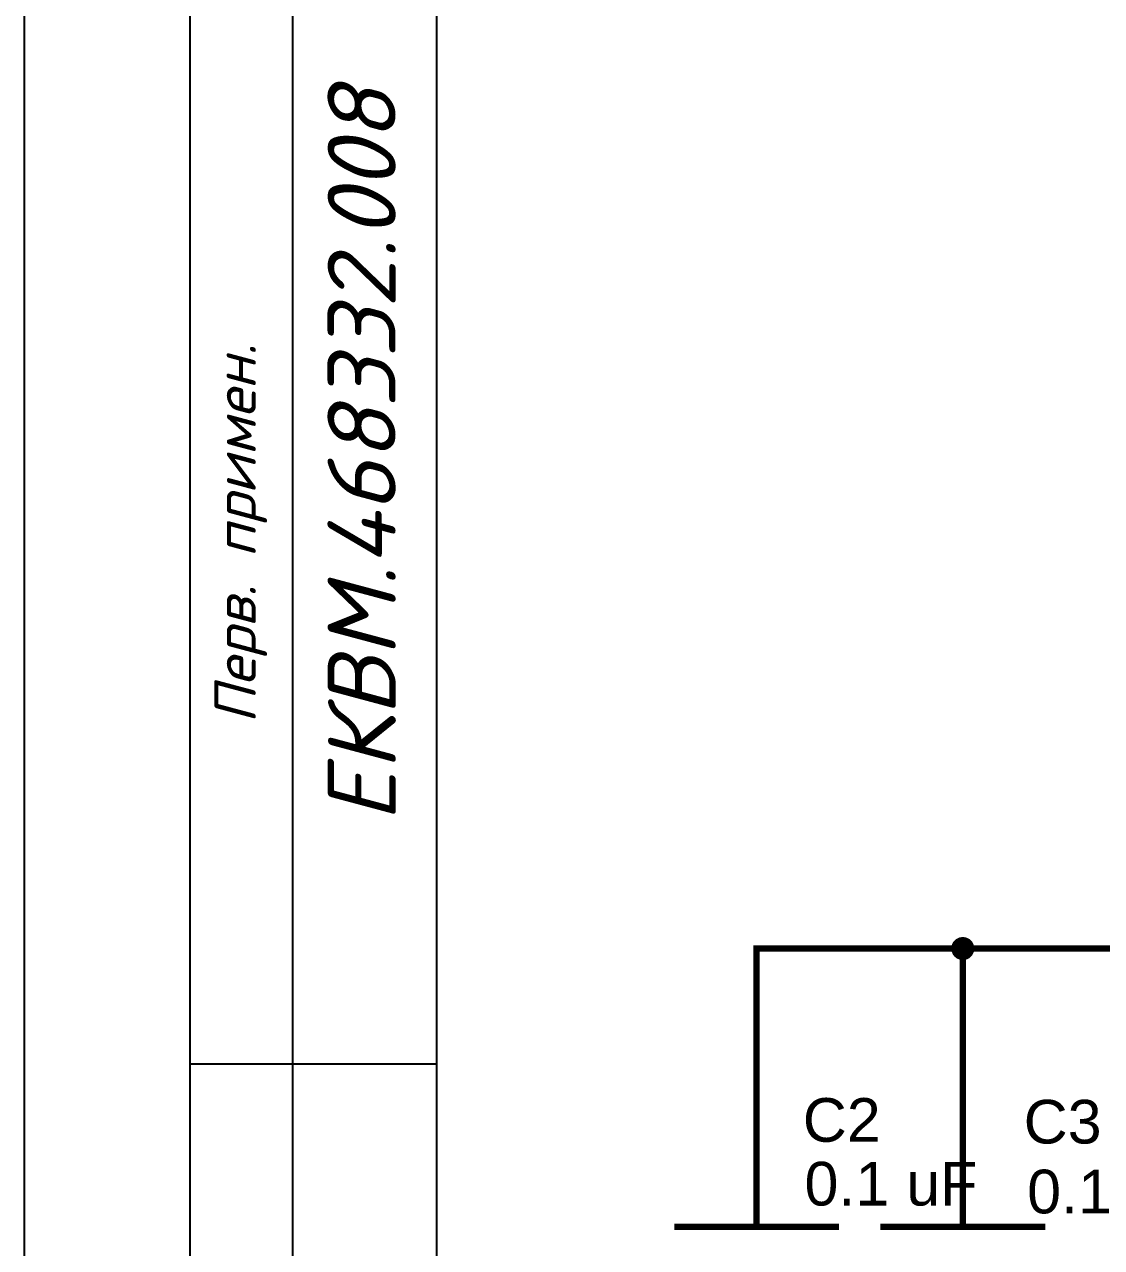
# Model space of a CAD drawing. Header units: millimetres. Extents: x 0 to 594, y 0 to 420.
# Drawn here: x 0 to 52.2, y 223.1 to 282.4 of the extents above; entities that cross this region are included whole.
import ezdxf
from ezdxf.enums import TextEntityAlignment as Align

# ---------------------------------------------------------------- set-up
doc = ezdxf.new("R2010")
doc.units = ezdxf.units.MM
for name, color, linetype in [('FORMATKA', 12, 'Continuous'), ('Sheet', 255, 'Continuous'), ('вспомогат', 4, 'Continuous')]:
    doc.layers.add(name, color=color, linetype=linetype)
doc.styles.get("Standard").update_dxf_attribs({"font": 'arial.ttf'})
doc.styles.add('TXT', font='simplex.shx', dxfattribs={"oblique": 15, "height": 2})

# ---------------------------------------------------------------- blocks, each defined once
blk = doc.blocks.new('fA2')
at = {"layer": 'FORMATKA', "color": 7}
for p, q in [((8.017, 292), (8.017, 172)), ((13.017, 172), (13.017, 292)), ((8.017, 232), (20.017, 232))]:
    blk.add_line(p, q, dxfattribs=at)
blk.add_lwpolyline([(0, 0), (0, 420), (594, 420), (594, 0)], close=True, dxfattribs=at)
blk.add_lwpolyline([(20, 5), (20, 415), (589, 415), (589, 5), (20, 5)], dxfattribs=at)
at = {"layer": 'FORMATKA', "color": 7, "style": 'TXT', "oblique": 15}
blk.add_text('Перв. примен.', height=2, rotation=90, dxfattribs=at).set_placement((11.218, 248.489))
for tag, height, rotation, p in [('ОБОЗНАЧЕНИЕ', 3.8, 180, (55.5, 409.5)), ('ПЕРВ.ПРИМЕНЕНИЕ', 3.3, 90, (18, 261.5))]:
    blk.add_attdef(tag, text='', height=height, rotation=rotation, dxfattribs=at).set_placement(p, align=Align.CENTER)
for tag, height, p in [('ОБОЗНАЧЕНИЕ', 5, (528, 49)), ('НАИМЕНОВАНИЕ1', 3, (504.5, 37)), ('МАСШТАБ', 5, (579, 30)), ('НАИМЕНОВАНИЕ2', 4, (504.5, 29)), ('НАИМЕНОВАНИЕ3', 2.5, (504.5, 21.5)), ('МАТЕРИАЛ1', 2.5, (504.5, 14)), ('МАТЕРИАЛ2', 2.5, (504.5, 8.5))]:
    blk.add_attdef(tag, text='', height=height, dxfattribs=at).set_placement(p, align=Align.CENTER)
for tag, p, height in [('РАЗРАБОТАЛ', (422.5, 31.5), 2), ('ПРОВЕРИЛ', (422.5, 26.5), 2), ('Т.КОНТР', (422.5, 21.5), 2), ('ЛИСТ', (552.5, 21), 2.5), ('ЛИСТОВ', (575.5, 21), 2.5), ('Н.КОНТР', (422.5, 11.5), 2), ('УТВЕРДИЛ', (422.5, 6.5), 2)]:
    blk.add_attdef(tag, p, '', height=height, dxfattribs=at)

msp = doc.modelspace()

# ---------------------------------------------------------------- linework, layer by layer
at = {"layer": 'Sheet', "color": 0}
for points, const_width in [([(44.988, 237.591), (44.988, 237.623), (44.988, 237.644), (44.999, 237.666), (44.999, 237.697), (45.009, 237.718), (45.009, 237.74), (45.02, 237.771), (45.03, 237.793), (45.041, 237.814), (45.052, 237.835), (45.062, 237.856), (45.073, 237.877), (45.094, 237.898), (45.105, 237.92), (45.126, 237.93), (45.136, 237.951), (45.157, 237.972), (45.179, 237.983), (45.189, 238.004), (45.21, 238.015), (45.232, 238.025), (45.253, 238.036), (45.274, 238.047), (45.306, 238.057), (45.327, 238.068), (45.348, 238.078), (45.369, 238.089), (45.39, 238.089), (45.422, 238.089), (45.443, 238.099), (45.475, 238.099), (45.496, 238.099)], 0.0991), ([(44.988, 237.591), (44.988, 237.623), (44.988, 237.644), (44.999, 237.666), (44.999, 237.697), (45.009, 237.718), (45.009, 237.74), (45.02, 237.771), (45.03, 237.793), (45.041, 237.814), (45.052, 237.835), (45.062, 237.856), (45.073, 237.877), (45.094, 237.898), (45.105, 237.92), (45.126, 237.93), (45.136, 237.951), (45.157, 237.972), (45.179, 237.983), (45.189, 238.004), (45.21, 238.015), (45.232, 238.025), (45.253, 238.036), (45.274, 238.047), (45.306, 238.057), (45.327, 238.068), (45.348, 238.078), (45.369, 238.089), (45.39, 238.089), (45.422, 238.089), (45.443, 238.099), (45.475, 238.099), (45.496, 238.099)], 0.0991), ([(44.988, 237.591), (44.988, 237.623), (44.988, 237.644), (44.999, 237.666), (44.999, 237.697), (45.009, 237.718), (45.009, 237.74), (45.02, 237.771), (45.03, 237.793), (45.041, 237.814), (45.052, 237.835), (45.062, 237.856), (45.073, 237.877), (45.094, 237.898), (45.105, 237.92), (45.126, 237.93), (45.136, 237.951), (45.157, 237.972), (45.179, 237.983), (45.189, 238.004), (45.21, 238.015), (45.232, 238.025), (45.253, 238.036), (45.274, 238.047), (45.306, 238.057), (45.327, 238.068), (45.348, 238.078), (45.369, 238.089), (45.39, 238.089), (45.422, 238.089), (45.443, 238.099), (45.475, 238.099), (45.496, 238.099)], 0.0991), ([(44.988, 237.591), (44.988, 237.623), (44.988, 237.644), (44.999, 237.666), (44.999, 237.697), (45.009, 237.718), (45.009, 237.74), (45.02, 237.771), (45.03, 237.793), (45.041, 237.814), (45.052, 237.835), (45.062, 237.856), (45.073, 237.877), (45.094, 237.898), (45.105, 237.92), (45.126, 237.93), (45.136, 237.951), (45.157, 237.972), (45.179, 237.983), (45.189, 238.004), (45.21, 238.015), (45.232, 238.025), (45.253, 238.036), (45.274, 238.047), (45.306, 238.057), (45.327, 238.068), (45.348, 238.078), (45.369, 238.089), (45.39, 238.089), (45.422, 238.089), (45.443, 238.099), (45.475, 238.099), (45.496, 238.099)], 0.0991), ([(44.988, 237.591), (44.988, 237.623), (44.988, 237.644), (44.999, 237.666), (44.999, 237.697), (45.009, 237.718), (45.009, 237.74), (45.02, 237.771), (45.03, 237.793), (45.041, 237.814), (45.052, 237.835), (45.062, 237.856), (45.073, 237.877), (45.094, 237.898), (45.105, 237.92), (45.126, 237.93), (45.136, 237.951), (45.157, 237.972), (45.179, 237.983), (45.189, 238.004), (45.21, 238.015), (45.232, 238.025), (45.253, 238.036), (45.274, 238.047), (45.306, 238.057), (45.327, 238.068), (45.348, 238.078), (45.369, 238.089), (45.39, 238.089), (45.422, 238.089), (45.443, 238.099), (45.475, 238.099), (45.496, 238.099)], 0.0991), ([(44.988, 237.591), (44.988, 237.623), (44.988, 237.644), (44.999, 237.666), (44.999, 237.697), (45.009, 237.718), (45.009, 237.74), (45.02, 237.771), (45.03, 237.793), (45.041, 237.814), (45.052, 237.835), (45.062, 237.856), (45.073, 237.877), (45.094, 237.898), (45.105, 237.92), (45.126, 237.93), (45.136, 237.951), (45.157, 237.972), (45.179, 237.983), (45.189, 238.004), (45.21, 238.015), (45.232, 238.025), (45.253, 238.036), (45.274, 238.047), (45.306, 238.057), (45.327, 238.068), (45.348, 238.078), (45.369, 238.089), (45.39, 238.089), (45.422, 238.089), (45.443, 238.099), (45.475, 238.099), (45.496, 238.099)], 0.0991), ([(44.988, 237.591), (44.988, 237.623), (44.988, 237.644), (44.999, 237.666), (44.999, 237.697), (45.009, 237.718), (45.009, 237.74), (45.02, 237.771), (45.03, 237.793), (45.041, 237.814), (45.052, 237.835), (45.062, 237.856), (45.073, 237.877), (45.094, 237.898), (45.105, 237.92), (45.126, 237.93), (45.136, 237.951), (45.157, 237.972), (45.179, 237.983), (45.189, 238.004), (45.21, 238.015), (45.232, 238.025), (45.253, 238.036), (45.274, 238.047), (45.306, 238.057), (45.327, 238.068), (45.348, 238.078), (45.369, 238.089), (45.39, 238.089), (45.422, 238.089), (45.443, 238.099), (45.475, 238.099), (45.496, 238.099)], 0.0991), ([(44.988, 237.591), (44.988, 237.623), (44.988, 237.644), (44.999, 237.666), (44.999, 237.697), (45.009, 237.718), (45.009, 237.74), (45.02, 237.771), (45.03, 237.793), (45.041, 237.814), (45.052, 237.835), (45.062, 237.856), (45.073, 237.877), (45.094, 237.898), (45.105, 237.92), (45.126, 237.93), (45.136, 237.951), (45.157, 237.972), (45.179, 237.983), (45.189, 238.004), (45.21, 238.015), (45.232, 238.025), (45.253, 238.036), (45.274, 238.047), (45.306, 238.057), (45.327, 238.068), (45.348, 238.078), (45.369, 238.089), (45.39, 238.089), (45.422, 238.089), (45.443, 238.099), (45.475, 238.099), (45.496, 238.099)], 0.0991), ([(45.496, 238.099), (45.496, 238.099)], 0.0991), ([(45.496, 238.099), (45.528, 238.099), (45.549, 238.099), (45.57, 238.089), (45.602, 238.089), (45.623, 238.089), (45.644, 238.078), (45.676, 238.068), (45.697, 238.057), (45.718, 238.047), (45.74, 238.036), (45.761, 238.025), (45.782, 238.015), (45.803, 238.004), (45.824, 237.983), (45.835, 237.972), (45.856, 237.951), (45.877, 237.93), (45.888, 237.92), (45.909, 237.898), (45.919, 237.877), (45.93, 237.856), (45.941, 237.835), (45.951, 237.814), (45.962, 237.793), (45.972, 237.771), (45.983, 237.74), (45.994, 237.718), (45.994, 237.697), (45.994, 237.666), (46.004, 237.644), (46.004, 237.623), (46.004, 237.591)], 0.0991), ([(45.496, 238.099), (45.496, 238.099)], 0.0991), ([(45.496, 238.099), (45.528, 238.099), (45.549, 238.099), (45.57, 238.089), (45.602, 238.089), (45.623, 238.089), (45.644, 238.078), (45.676, 238.068), (45.697, 238.057), (45.718, 238.047), (45.74, 238.036), (45.761, 238.025), (45.782, 238.015), (45.803, 238.004), (45.824, 237.983), (45.835, 237.972), (45.856, 237.951), (45.877, 237.93), (45.888, 237.92), (45.909, 237.898), (45.919, 237.877), (45.93, 237.856), (45.941, 237.835), (45.951, 237.814), (45.962, 237.793), (45.972, 237.771), (45.983, 237.74), (45.994, 237.718), (45.994, 237.697), (45.994, 237.666), (46.004, 237.644), (46.004, 237.623), (46.004, 237.591)], 0.0991), ([(45.496, 238.099), (45.496, 238.099)], 0.0991), ([(45.496, 238.099), (45.528, 238.099), (45.549, 238.099), (45.57, 238.089), (45.602, 238.089), (45.623, 238.089), (45.644, 238.078), (45.676, 238.068), (45.697, 238.057), (45.718, 238.047), (45.74, 238.036), (45.761, 238.025), (45.782, 238.015), (45.803, 238.004), (45.824, 237.983), (45.835, 237.972), (45.856, 237.951), (45.877, 237.93), (45.888, 237.92), (45.909, 237.898), (45.919, 237.877), (45.93, 237.856), (45.941, 237.835), (45.951, 237.814), (45.962, 237.793), (45.972, 237.771), (45.983, 237.74), (45.994, 237.718), (45.994, 237.697), (45.994, 237.666), (46.004, 237.644), (46.004, 237.623), (46.004, 237.591)], 0.0991), ([(45.496, 238.099), (45.496, 238.099)], 0.0991), ([(45.496, 238.099), (45.528, 238.099), (45.549, 238.099), (45.57, 238.089), (45.602, 238.089), (45.623, 238.089), (45.644, 238.078), (45.676, 238.068), (45.697, 238.057), (45.718, 238.047), (45.74, 238.036), (45.761, 238.025), (45.782, 238.015), (45.803, 238.004), (45.824, 237.983), (45.835, 237.972), (45.856, 237.951), (45.877, 237.93), (45.888, 237.92), (45.909, 237.898), (45.919, 237.877), (45.93, 237.856), (45.941, 237.835), (45.951, 237.814), (45.962, 237.793), (45.972, 237.771), (45.983, 237.74), (45.994, 237.718), (45.994, 237.697), (45.994, 237.666), (46.004, 237.644), (46.004, 237.623), (46.004, 237.591)], 0.0991), ([(45.496, 238.099), (45.496, 238.099)], 0.0991), ([(45.496, 238.099), (45.528, 238.099), (45.549, 238.099), (45.57, 238.089), (45.602, 238.089), (45.623, 238.089), (45.644, 238.078), (45.676, 238.068), (45.697, 238.057), (45.718, 238.047), (45.74, 238.036), (45.761, 238.025), (45.782, 238.015), (45.803, 238.004), (45.824, 237.983), (45.835, 237.972), (45.856, 237.951), (45.877, 237.93), (45.888, 237.92), (45.909, 237.898), (45.919, 237.877), (45.93, 237.856), (45.941, 237.835), (45.951, 237.814), (45.962, 237.793), (45.972, 237.771), (45.983, 237.74), (45.994, 237.718), (45.994, 237.697), (45.994, 237.666), (46.004, 237.644), (46.004, 237.623), (46.004, 237.591)], 0.0991), ([(45.496, 238.099), (45.496, 238.099)], 0.0991), ([(45.496, 238.099), (45.528, 238.099), (45.549, 238.099), (45.57, 238.089), (45.602, 238.089), (45.623, 238.089), (45.644, 238.078), (45.676, 238.068), (45.697, 238.057), (45.718, 238.047), (45.74, 238.036), (45.761, 238.025), (45.782, 238.015), (45.803, 238.004), (45.824, 237.983), (45.835, 237.972), (45.856, 237.951), (45.877, 237.93), (45.888, 237.92), (45.909, 237.898), (45.919, 237.877), (45.93, 237.856), (45.941, 237.835), (45.951, 237.814), (45.962, 237.793), (45.972, 237.771), (45.983, 237.74), (45.994, 237.718), (45.994, 237.697), (45.994, 237.666), (46.004, 237.644), (46.004, 237.623), (46.004, 237.591)], 0.0991), ([(45.496, 238.099), (45.496, 238.099)], 0.0991), ([(45.496, 238.099), (45.528, 238.099), (45.549, 238.099), (45.57, 238.089), (45.602, 238.089), (45.623, 238.089), (45.644, 238.078), (45.676, 238.068), (45.697, 238.057), (45.718, 238.047), (45.74, 238.036), (45.761, 238.025), (45.782, 238.015), (45.803, 238.004), (45.824, 237.983), (45.835, 237.972), (45.856, 237.951), (45.877, 237.93), (45.888, 237.92), (45.909, 237.898), (45.919, 237.877), (45.93, 237.856), (45.941, 237.835), (45.951, 237.814), (45.962, 237.793), (45.972, 237.771), (45.983, 237.74), (45.994, 237.718), (45.994, 237.697), (45.994, 237.666), (46.004, 237.644), (46.004, 237.623), (46.004, 237.591)], 0.0991), ([(45.496, 238.099), (45.496, 238.099)], 0.0991), ([(45.496, 238.099), (45.528, 238.099), (45.549, 238.099), (45.57, 238.089), (45.602, 238.089), (45.623, 238.089), (45.644, 238.078), (45.676, 238.068), (45.697, 238.057), (45.718, 238.047), (45.74, 238.036), (45.761, 238.025), (45.782, 238.015), (45.803, 238.004), (45.824, 237.983), (45.835, 237.972), (45.856, 237.951), (45.877, 237.93), (45.888, 237.92), (45.909, 237.898), (45.919, 237.877), (45.93, 237.856), (45.941, 237.835), (45.951, 237.814), (45.962, 237.793), (45.972, 237.771), (45.983, 237.74), (45.994, 237.718), (45.994, 237.697), (45.994, 237.666), (46.004, 237.644), (46.004, 237.623), (46.004, 237.591)], 0.0991), ([(35.495, 230.596), (35.495, 237.591), (45.496, 237.591), (56.502, 237.591), (67.498, 237.591), (78.494, 237.591), (89.5, 237.591), (100.496, 237.591), (100.496, 230.596)], 0.3), ([(45.496, 237.083), (45.475, 237.083), (45.443, 237.083), (45.422, 237.094), (45.39, 237.094), (45.369, 237.105), (45.348, 237.105), (45.327, 237.115), (45.306, 237.126), (45.274, 237.136), (45.253, 237.147), (45.232, 237.158), (45.21, 237.168), (45.189, 237.189), (45.179, 237.2), (45.157, 237.221), (45.136, 237.232), (45.126, 237.253), (45.105, 237.274), (45.094, 237.285), (45.073, 237.306), (45.062, 237.327), (45.052, 237.348), (45.041, 237.369), (45.03, 237.401), (45.02, 237.422), (45.009, 237.443), (45.009, 237.464), (44.999, 237.486), (44.999, 237.517), (44.988, 237.539), (44.988, 237.57), (44.988, 237.591)], 0.0991), ([(44.988, 237.591), (44.988, 237.591)], 0.0991), ([(45.496, 237.083), (45.475, 237.083), (45.443, 237.083), (45.422, 237.094), (45.39, 237.094), (45.369, 237.105), (45.348, 237.105), (45.327, 237.115), (45.306, 237.126), (45.274, 237.136), (45.253, 237.147), (45.232, 237.158), (45.21, 237.168), (45.189, 237.189), (45.179, 237.2), (45.157, 237.221), (45.136, 237.232), (45.126, 237.253), (45.105, 237.274), (45.094, 237.285), (45.073, 237.306), (45.062, 237.327), (45.052, 237.348), (45.041, 237.369), (45.03, 237.401), (45.02, 237.422), (45.009, 237.443), (45.009, 237.464), (44.999, 237.486), (44.999, 237.517), (44.988, 237.539), (44.988, 237.57), (44.988, 237.591)], 0.0991), ([(44.988, 237.591), (44.988, 237.591)], 0.0991), ([(45.496, 237.083), (45.475, 237.083), (45.443, 237.083), (45.422, 237.094), (45.39, 237.094), (45.369, 237.105), (45.348, 237.105), (45.327, 237.115), (45.306, 237.126), (45.274, 237.136), (45.253, 237.147), (45.232, 237.158), (45.21, 237.168), (45.189, 237.189), (45.179, 237.2), (45.157, 237.221), (45.136, 237.232), (45.126, 237.253), (45.105, 237.274), (45.094, 237.285), (45.073, 237.306), (45.062, 237.327), (45.052, 237.348), (45.041, 237.369), (45.03, 237.401), (45.02, 237.422), (45.009, 237.443), (45.009, 237.464), (44.999, 237.486), (44.999, 237.517), (44.988, 237.539), (44.988, 237.57), (44.988, 237.591)], 0.0991), ([(44.988, 237.591), (44.988, 237.591)], 0.0991), ([(45.496, 237.083), (45.475, 237.083), (45.443, 237.083), (45.422, 237.094), (45.39, 237.094), (45.369, 237.105), (45.348, 237.105), (45.327, 237.115), (45.306, 237.126), (45.274, 237.136), (45.253, 237.147), (45.232, 237.158), (45.21, 237.168), (45.189, 237.189), (45.179, 237.2), (45.157, 237.221), (45.136, 237.232), (45.126, 237.253), (45.105, 237.274), (45.094, 237.285), (45.073, 237.306), (45.062, 237.327), (45.052, 237.348), (45.041, 237.369), (45.03, 237.401), (45.02, 237.422), (45.009, 237.443), (45.009, 237.464), (44.999, 237.486), (44.999, 237.517), (44.988, 237.539), (44.988, 237.57), (44.988, 237.591)], 0.0991), ([(44.988, 237.591), (44.988, 237.591)], 0.0991), ([(45.496, 237.083), (45.475, 237.083), (45.443, 237.083), (45.422, 237.094), (45.39, 237.094), (45.369, 237.105), (45.348, 237.105), (45.327, 237.115), (45.306, 237.126), (45.274, 237.136), (45.253, 237.147), (45.232, 237.158), (45.21, 237.168), (45.189, 237.189), (45.179, 237.2), (45.157, 237.221), (45.136, 237.232), (45.126, 237.253), (45.105, 237.274), (45.094, 237.285), (45.073, 237.306), (45.062, 237.327), (45.052, 237.348), (45.041, 237.369), (45.03, 237.401), (45.02, 237.422), (45.009, 237.443), (45.009, 237.464), (44.999, 237.486), (44.999, 237.517), (44.988, 237.539), (44.988, 237.57), (44.988, 237.591)], 0.0991), ([(44.988, 237.591), (44.988, 237.591)], 0.0991), ([(45.496, 237.083), (45.475, 237.083), (45.443, 237.083), (45.422, 237.094), (45.39, 237.094), (45.369, 237.105), (45.348, 237.105), (45.327, 237.115), (45.306, 237.126), (45.274, 237.136), (45.253, 237.147), (45.232, 237.158), (45.21, 237.168), (45.189, 237.189), (45.179, 237.2), (45.157, 237.221), (45.136, 237.232), (45.126, 237.253), (45.105, 237.274), (45.094, 237.285), (45.073, 237.306), (45.062, 237.327), (45.052, 237.348), (45.041, 237.369), (45.03, 237.401), (45.02, 237.422), (45.009, 237.443), (45.009, 237.464), (44.999, 237.486), (44.999, 237.517), (44.988, 237.539), (44.988, 237.57), (44.988, 237.591)], 0.0991), ([(44.988, 237.591), (44.988, 237.591)], 0.0991), ([(45.496, 237.083), (45.475, 237.083), (45.443, 237.083), (45.422, 237.094), (45.39, 237.094), (45.369, 237.105), (45.348, 237.105), (45.327, 237.115), (45.306, 237.126), (45.274, 237.136), (45.253, 237.147), (45.232, 237.158), (45.21, 237.168), (45.189, 237.189), (45.179, 237.2), (45.157, 237.221), (45.136, 237.232), (45.126, 237.253), (45.105, 237.274), (45.094, 237.285), (45.073, 237.306), (45.062, 237.327), (45.052, 237.348), (45.041, 237.369), (45.03, 237.401), (45.02, 237.422), (45.009, 237.443), (45.009, 237.464), (44.999, 237.486), (44.999, 237.517), (44.988, 237.539), (44.988, 237.57), (44.988, 237.591)], 0.0991), ([(44.988, 237.591), (44.988, 237.591)], 0.0991), ([(45.496, 237.083), (45.475, 237.083), (45.443, 237.083), (45.422, 237.094), (45.39, 237.094), (45.369, 237.105), (45.348, 237.105), (45.327, 237.115), (45.306, 237.126), (45.274, 237.136), (45.253, 237.147), (45.232, 237.158), (45.21, 237.168), (45.189, 237.189), (45.179, 237.2), (45.157, 237.221), (45.136, 237.232), (45.126, 237.253), (45.105, 237.274), (45.094, 237.285), (45.073, 237.306), (45.062, 237.327), (45.052, 237.348), (45.041, 237.369), (45.03, 237.401), (45.02, 237.422), (45.009, 237.443), (45.009, 237.464), (44.999, 237.486), (44.999, 237.517), (44.988, 237.539), (44.988, 237.57), (44.988, 237.591)], 0.0991), ([(44.988, 237.591), (44.988, 237.591)], 0.0991), ([(45.496, 230.596), (45.496, 237.591)], 0.3), ([(46.004, 237.591), (46.004, 237.57), (46.004, 237.539), (45.994, 237.517), (45.994, 237.486), (45.994, 237.464), (45.983, 237.443), (45.972, 237.422), (45.962, 237.401), (45.951, 237.369), (45.941, 237.348), (45.93, 237.327), (45.919, 237.306), (45.909, 237.285), (45.888, 237.274), (45.877, 237.253), (45.856, 237.232), (45.835, 237.221), (45.824, 237.2), (45.803, 237.189), (45.782, 237.168), (45.761, 237.158), (45.74, 237.147), (45.718, 237.136), (45.697, 237.126), (45.676, 237.115), (45.644, 237.105), (45.623, 237.105), (45.602, 237.094), (45.57, 237.094), (45.549, 237.083), (45.528, 237.083), (45.496, 237.083)], 0.0991), ([(46.004, 237.591), (46.004, 237.57), (46.004, 237.539), (45.994, 237.517), (45.994, 237.486), (45.994, 237.464), (45.983, 237.443), (45.972, 237.422), (45.962, 237.401), (45.951, 237.369), (45.941, 237.348), (45.93, 237.327), (45.919, 237.306), (45.909, 237.285), (45.888, 237.274), (45.877, 237.253), (45.856, 237.232), (45.835, 237.221), (45.824, 237.2), (45.803, 237.189), (45.782, 237.168), (45.761, 237.158), (45.74, 237.147), (45.718, 237.136), (45.697, 237.126), (45.676, 237.115), (45.644, 237.105), (45.623, 237.105), (45.602, 237.094), (45.57, 237.094), (45.549, 237.083), (45.528, 237.083), (45.496, 237.083)], 0.0991), ([(46.004, 237.591), (46.004, 237.57), (46.004, 237.539), (45.994, 237.517), (45.994, 237.486), (45.994, 237.464), (45.983, 237.443), (45.972, 237.422), (45.962, 237.401), (45.951, 237.369), (45.941, 237.348), (45.93, 237.327), (45.919, 237.306), (45.909, 237.285), (45.888, 237.274), (45.877, 237.253), (45.856, 237.232), (45.835, 237.221), (45.824, 237.2), (45.803, 237.189), (45.782, 237.168), (45.761, 237.158), (45.74, 237.147), (45.718, 237.136), (45.697, 237.126), (45.676, 237.115), (45.644, 237.105), (45.623, 237.105), (45.602, 237.094), (45.57, 237.094), (45.549, 237.083), (45.528, 237.083), (45.496, 237.083)], 0.0991), ([(46.004, 237.591), (46.004, 237.57), (46.004, 237.539), (45.994, 237.517), (45.994, 237.486), (45.994, 237.464), (45.983, 237.443), (45.972, 237.422), (45.962, 237.401), (45.951, 237.369), (45.941, 237.348), (45.93, 237.327), (45.919, 237.306), (45.909, 237.285), (45.888, 237.274), (45.877, 237.253), (45.856, 237.232), (45.835, 237.221), (45.824, 237.2), (45.803, 237.189), (45.782, 237.168), (45.761, 237.158), (45.74, 237.147), (45.718, 237.136), (45.697, 237.126), (45.676, 237.115), (45.644, 237.105), (45.623, 237.105), (45.602, 237.094), (45.57, 237.094), (45.549, 237.083), (45.528, 237.083), (45.496, 237.083)], 0.0991), ([(46.004, 237.591), (46.004, 237.57), (46.004, 237.539), (45.994, 237.517), (45.994, 237.486), (45.994, 237.464), (45.983, 237.443), (45.972, 237.422), (45.962, 237.401), (45.951, 237.369), (45.941, 237.348), (45.93, 237.327), (45.919, 237.306), (45.909, 237.285), (45.888, 237.274), (45.877, 237.253), (45.856, 237.232), (45.835, 237.221), (45.824, 237.2), (45.803, 237.189), (45.782, 237.168), (45.761, 237.158), (45.74, 237.147), (45.718, 237.136), (45.697, 237.126), (45.676, 237.115), (45.644, 237.105), (45.623, 237.105), (45.602, 237.094), (45.57, 237.094), (45.549, 237.083), (45.528, 237.083), (45.496, 237.083)], 0.0991), ([(46.004, 237.591), (46.004, 237.57), (46.004, 237.539), (45.994, 237.517), (45.994, 237.486), (45.994, 237.464), (45.983, 237.443), (45.972, 237.422), (45.962, 237.401), (45.951, 237.369), (45.941, 237.348), (45.93, 237.327), (45.919, 237.306), (45.909, 237.285), (45.888, 237.274), (45.877, 237.253), (45.856, 237.232), (45.835, 237.221), (45.824, 237.2), (45.803, 237.189), (45.782, 237.168), (45.761, 237.158), (45.74, 237.147), (45.718, 237.136), (45.697, 237.126), (45.676, 237.115), (45.644, 237.105), (45.623, 237.105), (45.602, 237.094), (45.57, 237.094), (45.549, 237.083), (45.528, 237.083), (45.496, 237.083)], 0.0991), ([(46.004, 237.591), (46.004, 237.57), (46.004, 237.539), (45.994, 237.517), (45.994, 237.486), (45.994, 237.464), (45.983, 237.443), (45.972, 237.422), (45.962, 237.401), (45.951, 237.369), (45.941, 237.348), (45.93, 237.327), (45.919, 237.306), (45.909, 237.285), (45.888, 237.274), (45.877, 237.253), (45.856, 237.232), (45.835, 237.221), (45.824, 237.2), (45.803, 237.189), (45.782, 237.168), (45.761, 237.158), (45.74, 237.147), (45.718, 237.136), (45.697, 237.126), (45.676, 237.115), (45.644, 237.105), (45.623, 237.105), (45.602, 237.094), (45.57, 237.094), (45.549, 237.083), (45.528, 237.083), (45.496, 237.083)], 0.0991), ([(46.004, 237.591), (46.004, 237.57), (46.004, 237.539), (45.994, 237.517), (45.994, 237.486), (45.994, 237.464), (45.983, 237.443), (45.972, 237.422), (45.962, 237.401), (45.951, 237.369), (45.941, 237.348), (45.93, 237.327), (45.919, 237.306), (45.909, 237.285), (45.888, 237.274), (45.877, 237.253), (45.856, 237.232), (45.835, 237.221), (45.824, 237.2), (45.803, 237.189), (45.782, 237.168), (45.761, 237.158), (45.74, 237.147), (45.718, 237.136), (45.697, 237.126), (45.676, 237.115), (45.644, 237.105), (45.623, 237.105), (45.602, 237.094), (45.57, 237.094), (45.549, 237.083), (45.528, 237.083), (45.496, 237.083)], 0.0991), ([(46.004, 237.591), (46.004, 237.591), (46.004, 237.591), (46.004, 237.591), (46.004, 237.591), (46.004, 237.591), (46.004, 237.591), (46.004, 237.591), (46.004, 237.591), (46.004, 237.591), (46.004, 237.591), (46.004, 237.591), (46.004, 237.591), (46.004, 237.591), (46.004, 237.591), (46.004, 237.591), (46.004, 237.591), (46.004, 237.591), (46.004, 237.591), (46.004, 237.591), (46.004, 237.591), (46.004, 237.591), (46.004, 237.591), (46.004, 237.591), (46.004, 237.591), (46.004, 237.591), (46.004, 237.591), (46.004, 237.591), (46.004, 237.591), (46.004, 237.591), (46.004, 237.591), (46.004, 237.591), (46.004, 237.591)], 0.0991), ([(46.004, 237.591), (46.004, 237.591)], 0.0991), ([(46.004, 237.591), (46.004, 237.591), (46.004, 237.591), (46.004, 237.591), (46.004, 237.591), (46.004, 237.591), (46.004, 237.591), (46.004, 237.591), (46.004, 237.591), (46.004, 237.591), (46.004, 237.591), (46.004, 237.591), (46.004, 237.591), (46.004, 237.591), (46.004, 237.591), (46.004, 237.591), (46.004, 237.591), (46.004, 237.591), (46.004, 237.591), (46.004, 237.591), (46.004, 237.591), (46.004, 237.591), (46.004, 237.591), (46.004, 237.591), (46.004, 237.591), (46.004, 237.591), (46.004, 237.591), (46.004, 237.591), (46.004, 237.591), (46.004, 237.591), (46.004, 237.591), (46.004, 237.591), (46.004, 237.591)], 0.0991), ([(46.004, 237.591), (46.004, 237.591)], 0.0991), ([(46.004, 237.591), (46.004, 237.591), (46.004, 237.591), (46.004, 237.591), (46.004, 237.591), (46.004, 237.591), (46.004, 237.591), (46.004, 237.591), (46.004, 237.591), (46.004, 237.591), (46.004, 237.591), (46.004, 237.591), (46.004, 237.591), (46.004, 237.591), (46.004, 237.591), (46.004, 237.591), (46.004, 237.591), (46.004, 237.591), (46.004, 237.591), (46.004, 237.591), (46.004, 237.591), (46.004, 237.591), (46.004, 237.591), (46.004, 237.591), (46.004, 237.591), (46.004, 237.591), (46.004, 237.591), (46.004, 237.591), (46.004, 237.591), (46.004, 237.591), (46.004, 237.591), (46.004, 237.591), (46.004, 237.591)], 0.0991), ([(46.004, 237.591), (46.004, 237.591)], 0.0991), ([(46.004, 237.591), (46.004, 237.591), (46.004, 237.591), (46.004, 237.591), (46.004, 237.591), (46.004, 237.591), (46.004, 237.591), (46.004, 237.591), (46.004, 237.591), (46.004, 237.591), (46.004, 237.591), (46.004, 237.591), (46.004, 237.591), (46.004, 237.591), (46.004, 237.591), (46.004, 237.591), (46.004, 237.591), (46.004, 237.591), (46.004, 237.591), (46.004, 237.591), (46.004, 237.591), (46.004, 237.591), (46.004, 237.591), (46.004, 237.591), (46.004, 237.591), (46.004, 237.591), (46.004, 237.591), (46.004, 237.591), (46.004, 237.591), (46.004, 237.591), (46.004, 237.591), (46.004, 237.591), (46.004, 237.591)], 0.0991), ([(46.004, 237.591), (46.004, 237.591)], 0.0991), ([(46.004, 237.591), (46.004, 237.591), (46.004, 237.591), (46.004, 237.591), (46.004, 237.591), (46.004, 237.591), (46.004, 237.591), (46.004, 237.591), (46.004, 237.591), (46.004, 237.591), (46.004, 237.591), (46.004, 237.591), (46.004, 237.591), (46.004, 237.591), (46.004, 237.591), (46.004, 237.591), (46.004, 237.591), (46.004, 237.591), (46.004, 237.591), (46.004, 237.591), (46.004, 237.591), (46.004, 237.591), (46.004, 237.591), (46.004, 237.591), (46.004, 237.591), (46.004, 237.591), (46.004, 237.591), (46.004, 237.591), (46.004, 237.591), (46.004, 237.591), (46.004, 237.591), (46.004, 237.591), (46.004, 237.591)], 0.0991), ([(46.004, 237.591), (46.004, 237.591)], 0.0991), ([(46.004, 237.591), (46.004, 237.591), (46.004, 237.591), (46.004, 237.591), (46.004, 237.591), (46.004, 237.591), (46.004, 237.591), (46.004, 237.591), (46.004, 237.591), (46.004, 237.591), (46.004, 237.591), (46.004, 237.591), (46.004, 237.591), (46.004, 237.591), (46.004, 237.591), (46.004, 237.591), (46.004, 237.591), (46.004, 237.591), (46.004, 237.591), (46.004, 237.591), (46.004, 237.591), (46.004, 237.591), (46.004, 237.591), (46.004, 237.591), (46.004, 237.591), (46.004, 237.591), (46.004, 237.591), (46.004, 237.591), (46.004, 237.591), (46.004, 237.591), (46.004, 237.591), (46.004, 237.591), (46.004, 237.591)], 0.0991), ([(46.004, 237.591), (46.004, 237.591)], 0.0991), ([(46.004, 237.591), (46.004, 237.591), (46.004, 237.591), (46.004, 237.591), (46.004, 237.591), (46.004, 237.591), (46.004, 237.591), (46.004, 237.591), (46.004, 237.591), (46.004, 237.591), (46.004, 237.591), (46.004, 237.591), (46.004, 237.591), (46.004, 237.591), (46.004, 237.591), (46.004, 237.591), (46.004, 237.591), (46.004, 237.591), (46.004, 237.591), (46.004, 237.591), (46.004, 237.591), (46.004, 237.591), (46.004, 237.591), (46.004, 237.591), (46.004, 237.591), (46.004, 237.591), (46.004, 237.591), (46.004, 237.591), (46.004, 237.591), (46.004, 237.591), (46.004, 237.591), (46.004, 237.591), (46.004, 237.591)], 0.0991), ([(46.004, 237.591), (46.004, 237.591)], 0.0991), ([(46.004, 237.591), (46.004, 237.591), (46.004, 237.591), (46.004, 237.591), (46.004, 237.591), (46.004, 237.591), (46.004, 237.591), (46.004, 237.591), (46.004, 237.591), (46.004, 237.591), (46.004, 237.591), (46.004, 237.591), (46.004, 237.591), (46.004, 237.591), (46.004, 237.591), (46.004, 237.591), (46.004, 237.591), (46.004, 237.591), (46.004, 237.591), (46.004, 237.591), (46.004, 237.591), (46.004, 237.591), (46.004, 237.591), (46.004, 237.591), (46.004, 237.591), (46.004, 237.591), (46.004, 237.591), (46.004, 237.591), (46.004, 237.591), (46.004, 237.591), (46.004, 237.591), (46.004, 237.591), (46.004, 237.591)], 0.0991), ([(46.004, 237.591), (46.004, 237.591)], 0.0991), ([(35.495, 230.596), (35.495, 224.097)], 0.3), ([(35.495, 225.6), (35.495, 230.596)], 0.3), ([(45.496, 230.596), (45.496, 224.097)], 0.3), ([(45.496, 225.6), (45.496, 230.596)], 0.3), ([(31.505, 224.097), (39.496, 224.097)], 0.3), ([(41.496, 224.097), (49.496, 224.097)], 0.3)]:
    msp.add_lwpolyline(points, dxfattribs=dict(at, const_width=const_width))
at = {"layer": 'Sheet', "color": 0, "const_width": 0.508}
msp.add_lwpolyline([(45.225, 237.6, 1), (45.733, 237.6, 1)], format="xyb", close=True, dxfattribs=at)

# ---------------------------------------------------------------- block references
at = {"layer": 'вспомогат', "color": 7}
ref = msp.add_blockref('fA2', (0, 0), dxfattribs=at)
ref.add_attrib('ПЕРВ.ПРИМЕНЕНИЕ', 'ЕКВМ.468332.008', dxfattribs={"layer": 'FORMATKA', "height": 3.3, "rotation": 90, "style": 'TXT', "oblique": 15}).set_placement((18, 261.5), align=Align.CENTER)

# ---------------------------------------------------------------- texts
at = {"layer": 'Sheet', "color": 0}
for s, p in [('C2', (37.739, 228.225)), ('C3', (48.449, 228.14)), ('0.1 uF', (37.823, 225.135)), ('0.1 uF', (48.618, 224.754))]:
    msp.add_text(s, height=2.1167, dxfattribs=at).set_placement(p)

doc.saveas('drawing.dxf')
